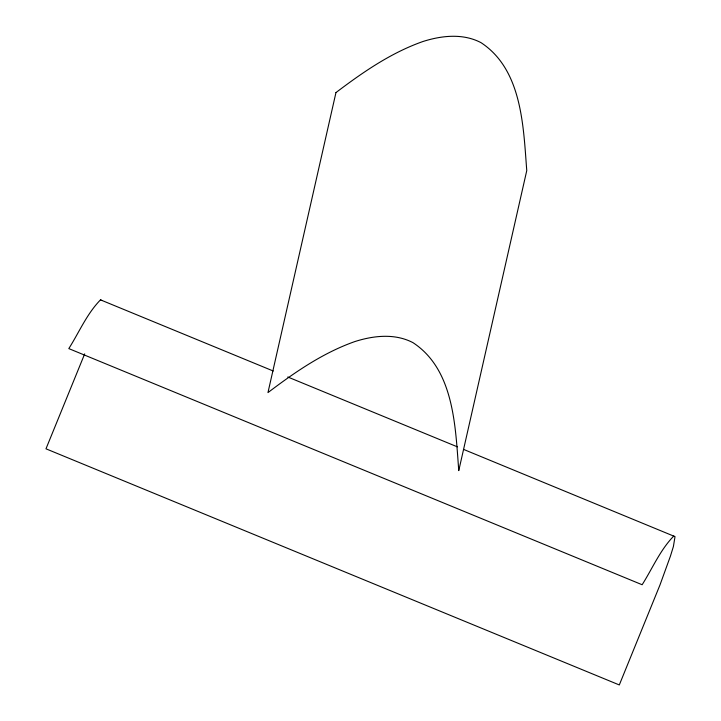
<?xml version="1.0" encoding="UTF-8"?>
<svg xmlns="http://www.w3.org/2000/svg" width="721" height="721" viewBox="0 0 721 721"><rect width="100%" height="100%" fill="white"/><g stroke="black" fill="none" stroke-linecap="round" stroke-linejoin="round"><path stroke-width="1.08" d="M84.69 353.876L45.982 448.813L619.303 684.95L660.012 584.875L670.449 556.08L673.396 546.554L675.018 536.631L463.639 449.426M273.223 371L100.498 299.855C86.899 313.716 79.121 332.318 68.81 348.603L642.141 584.74C652.442 568.454 660.22 549.844 673.82 535.991M287.787 376.993L457.393 446.849M100.498 299.855L101.697 300.504M335.959 92.576L267.96 392.603C294.781 372.297 322.918 352.821 354.885 341.556C373.649 335.571 394.937 333.192 413.007 342.673C454.212 369.765 455.33 426.481 458.763 470.606L526.763 170.58C523.329 126.463 522.211 69.739 480.997 42.647C462.936 33.166 441.64 35.545 422.876 41.53C390.917 52.795 362.78 72.271 335.959 92.576"/></g></svg>
